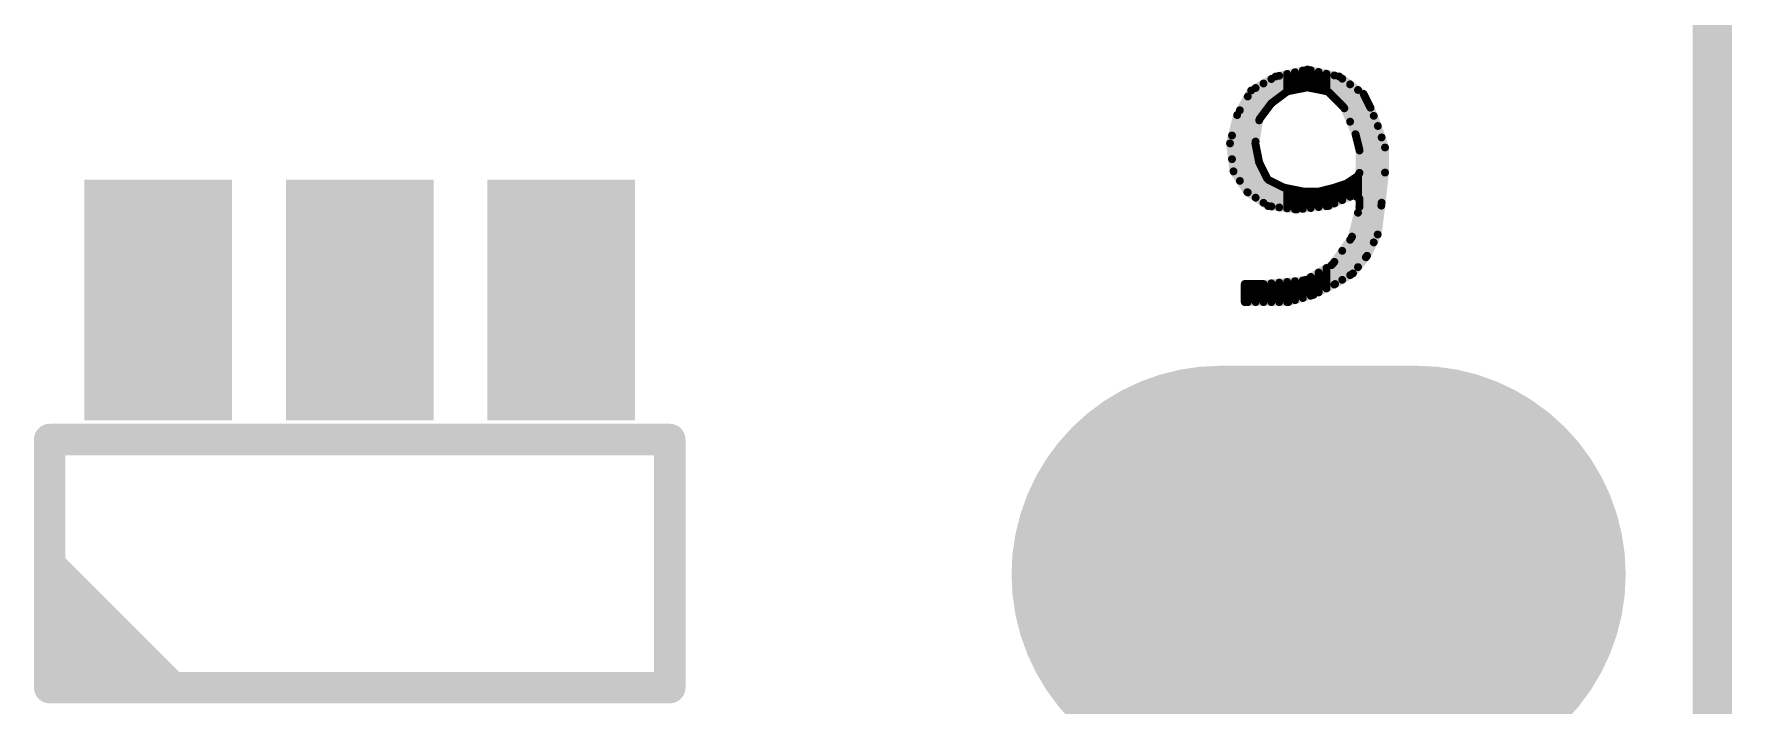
# Model space of a CAD drawing. Extents: x 17.3 to 58.6, y 21.7 to 91.7.
# Drawn here: x 45.39 to 50.86, y 43.72 to 45.89 of the extents above; entities that cross this region are included whole.
import ezdxf

# ---------------------------------------------------------------- set-up
doc = ezdxf.new("R2010")
doc.units = 0
doc.header["$MEASUREMENT"] = 0
doc.layers.get('0').update_dxf_attribs({"linetype": 'CONTINUOUS'})
doc.layers.add('SILKTOP_PHO', color=251, linetype='CONTINUOUS', true_color=0x636466)

# ---------------------------------------------------------------- blocks, each defined once
blk = doc.blocks.new('ROUND_191')
at = {"const_width": 0.0127}
blk.add_lwpolyline([(-0.00635, 0, 1), (0.00635, 0, 1)], format="xyb", close=True, dxfattribs=at)
blk = doc.blocks.new('ROUND_16')
at = {"const_width": 0.0508}
blk.add_lwpolyline([(-0.0254, 0, 1), (0.0254, 0, 1)], format="xyb", close=True, dxfattribs=at)
blk = doc.blocks.new('OBLONG_47')
at = {"const_width": 1.3462}
blk.add_lwpolyline([(0.3175, 0), (-0.3175, 0)], dxfattribs=at)
at = {"const_width": 0.6731}
for points in [[(-0.65405, 0, 1), (0.01905, 0, 1)], [(-0.01905, 0, 1), (0.65405, 0, 1)]]:
    blk.add_lwpolyline(points, format="xyb", close=True, dxfattribs=at)
blk = doc.blocks.new('RECTANGLE_64')
blk.add_solid([(0.238124, 0.388112), (0.238124, -0.388112), (-0.238124, 0.388112), (-0.238124, -0.388112)])

msp = doc.modelspace()

# ---------------------------------------------------------------- linework, layer by layer
at = {"const_width": 0.127}
msp.add_lwpolyline([(50.8, 25.900126), (50.8, 73.159874)], dxfattribs=at)
at = {"layer": 'SILKTOP_PHO', "color": 251, "true_color": 0x636466}
for points, const_width in [([(50.8, 25.900126), (50.8, 73.159874)], 0.127), ([(49.391316, 45.750988), (49.312322, 45.70603)], 0.0254), ([(49.3522, 45.630846), (49.3522, 45.728636)], 0.0254), ([(49.3776, 45.664628), (49.3776, 45.743114)], 0.0254), ([(49.493932, 45.773848), (49.391316, 45.750988)], 0.0254), ([(49.403, 45.683678), (49.403, 45.753528)], 0.0254), ([(49.4284, 45.702474), (49.4284, 45.75937)], 0.0254), ([(49.4538, 45.708062), (49.4538, 45.764958)], 0.0254), ([(49.4792, 45.713142), (49.4792, 45.770546)], 0.0254), ([(49.596294, 45.751242), (49.493932, 45.773848)], 0.0254), ([(49.5046, 45.714158), (49.5046, 45.771562)], 0.0254), ([(49.53, 45.709078), (49.53, 45.765974)], 0.0254), ([(49.5554, 45.703998), (49.5554, 45.760132)], 0.0254), ([(49.5808, 45.682154), (49.5808, 45.754544)], 0.0254), ([(49.675034, 45.694854), (49.596294, 45.751242)], 0.0254), ([(49.6062, 45.656754), (49.6062, 45.74413)], 0.0254), ([(49.6316, 45.605446), (49.6316, 45.725842)], 0.0254), ([(49.312322, 45.70603), (49.26711, 45.626782)], 0.0254), ([(49.3014, 45.377354), (49.3014, 45.686726)], 0.0254), ([(49.3268, 45.541438), (49.3268, 45.714158)], 0.0254), ([(49.37887, 45.665644), (49.426622, 45.701458)], 0.0254), ([(49.426622, 45.701458), (49.431956, 45.703744)], 0.0254), ([(49.431956, 45.703744), (49.491646, 45.715682)], 0.0254), ([(49.491646, 45.715682), (49.496472, 45.715682)], 0.0254), ([(49.496472, 45.715682), (49.556162, 45.703744)], 0.0254), ([(49.556162, 45.703744), (49.562766, 45.700442)], 0.0254), ([(49.562766, 45.700442), (49.610518, 45.652436)], 0.0254), ([(49.657, 45.533564), (49.657, 45.707808)], 0.0254), ([(49.697386, 45.650404), (49.675034, 45.694854)], 0.0254), ([(49.6824, 45.168058), (49.6824, 45.680122)], 0.0254), ([(49.26711, 45.626782), (49.24425, 45.535342)], 0.0254), ([(49.276, 45.414438), (49.276, 45.642276)], 0.0254), ([(49.33823, 45.609764), (49.340516, 45.615352)], 0.0254), ([(49.340516, 45.615352), (49.37633, 45.663104)], 0.0254), ([(49.37633, 45.663104), (49.37887, 45.665644)], 0.0254), ([(49.610518, 45.652436), (49.613058, 45.648626)], 0.0254), ([(49.613058, 45.648626), (49.648872, 45.56506)], 0.0254), ([(49.721008, 45.591476), (49.697386, 45.650404)], 0.0254), ([(49.7078, 45.216064), (49.7078, 45.624242)], 0.0254), ([(49.2506, 45.484542), (49.2506, 45.560742)], 0.0254), ([(49.326292, 45.538136), (49.33823, 45.609764)], 0.0254), ([(49.648872, 45.56506), (49.649634, 45.563028)], 0.0254), ([(49.649634, 45.563028), (49.661572, 45.515276)], 0.0254), ([(49.744122, 45.522134), (49.721008, 45.591476)], 0.0254), ([(49.24425, 45.535342), (49.255426, 45.445172)], 0.0254), ([(49.326038, 45.536104), (49.326292, 45.538136)], 0.0254), ([(49.326292, 45.533564), (49.326038, 45.536104)], 0.0254), ([(49.33823, 45.473874), (49.326292, 45.533564)], 0.0254), ([(49.3268, 45.360336), (49.3268, 45.531278)], 0.0254), ([(49.661572, 45.515276), (49.661826, 45.512228)], 0.0254), ([(49.661826, 45.512228), (49.661826, 45.4406)], 0.0254), ([(49.7332, 45.34408), (49.7332, 45.554646)], 0.0254), ([(49.744122, 45.441362), (49.744122, 45.522134)], 0.0254), ([(49.3395, 45.470826), (49.33823, 45.473874)], 0.0254), ([(49.363376, 45.423074), (49.3395, 45.470826)], 0.0254), ([(49.255426, 45.445172), (49.30013, 45.378116)], 0.0254), ([(49.3522, 45.343572), (49.3522, 45.445172)], 0.0254), ([(49.368964, 45.417232), (49.363376, 45.423074)], 0.0254), ([(49.416716, 45.393356), (49.368964, 45.417232)], 0.0254), ([(49.3776, 45.332142), (49.3776, 45.412914)], 0.0254), ([(49.403, 45.32884), (49.403, 45.400214)], 0.0254), ([(49.617376, 45.404786), (49.581562, 45.392848)], 0.0254), ([(49.6062, 45.352462), (49.6062, 45.400976)], 0.0254), ([(49.620424, 45.406056), (49.617376, 45.404786)], 0.0254), ([(49.656238, 45.429932), (49.620424, 45.406056)], 0.0254), ([(49.6316, 45.363384), (49.6316, 45.413676)], 0.0254), ([(49.661826, 45.4406), (49.656238, 45.429932)], 0.0254), ([(49.657, 45.367194), (49.657, 45.43044)], 0.0254), ([(49.732184, 45.334682), (49.744122, 45.441362)], 0.0254), ([(49.30013, 45.378116), (49.367186, 45.333412)], 0.0254), ([(49.420018, 45.39234), (49.416716, 45.393356)], 0.0254), ([(49.479708, 45.380402), (49.420018, 45.39234)], 0.0254), ([(49.4284, 45.325792), (49.4284, 45.390562)], 0.0254), ([(49.4538, 45.32249), (49.4538, 45.385482)], 0.0254), ([(49.4792, 45.324268), (49.4792, 45.380402)], 0.0254), ([(49.481994, 45.380148), (49.479708, 45.380402)], 0.0254), ([(49.529746, 45.380148), (49.481994, 45.380148)], 0.0254), ([(49.5046, 45.327062), (49.5046, 45.380148)], 0.0254), ([(49.533048, 45.380402), (49.529746, 45.380148)], 0.0254), ([(49.53, 45.33011), (49.53, 45.380148)], 0.0254), ([(49.5808, 45.39234), (49.533048, 45.380402)], 0.0254), ([(49.5554, 45.332904), (49.5554, 45.386244)], 0.0254), ([(49.562512, 45.333666), (49.6443, 45.368718)], 0.0254), ([(49.581562, 45.392848), (49.5808, 45.39234)], 0.0254), ([(49.5808, 45.34154), (49.5808, 45.392594)], 0.0254), ([(49.6443, 45.368718), (49.661826, 45.357034)], 0.0254), ([(49.661826, 45.357034), (49.661826, 45.333158)], 0.0254), ([(49.367186, 45.333412), (49.458372, 45.321982)], 0.0254), ([(49.458372, 45.321982), (49.562512, 45.333666)], 0.0254), ([(49.661572, 45.33011), (49.637696, 45.234606)], 0.0254), ([(49.657, 45.136308), (49.657, 45.311822)], 0.0254), ([(49.661826, 45.333158), (49.661572, 45.33011)], 0.0254), ([(49.7205, 45.241464), (49.732184, 45.334682)], 0.0254), ([(49.635664, 45.230288), (49.575974, 45.146722)], 0.0254), ([(49.637696, 45.234606), (49.635664, 45.230288)], 0.0254), ([(49.68621, 45.172884), (49.7205, 45.241464)], 0.0254), ([(49.6062, 45.09516), (49.6062, 45.188886)], 0.0254), ([(49.6316, 45.1104), (49.6316, 45.224446)], 0.0254), ([(49.57191, 45.142912), (49.488344, 45.09516)], 0.0254), ([(49.5554, 45.067474), (49.5554, 45.133514)], 0.0254), ([(49.575974, 45.146722), (49.57191, 45.142912)], 0.0254), ([(49.5808, 45.080174), (49.5808, 45.153326)], 0.0254), ([(49.640744, 45.115988), (49.68621, 45.172884)], 0.0254), ([(49.350676, 45.081698), (49.291748, 45.081698)], 0.0254), ([(49.291748, 45.081698), (49.291748, 45.023532)], 0.0254), ([(49.3014, 45.023532), (49.3014, 45.081698)], 0.0254), ([(49.3268, 45.023532), (49.3268, 45.081698)], 0.0254), ([(49.351946, 45.081698), (49.350676, 45.081698)], 0.0254), ([(49.483264, 45.093636), (49.351946, 45.081698)], 0.0254), ([(49.3522, 45.023532), (49.3522, 45.081698)], 0.0254), ([(49.3776, 45.023532), (49.3776, 45.083984)], 0.0254), ([(49.403, 45.023532), (49.403, 45.08627)], 0.0254), ([(49.4284, 45.023532), (49.4284, 45.088556)], 0.0254), ([(49.4538, 45.029628), (49.4538, 45.090842)], 0.0254), ([(49.4792, 45.03674), (49.4792, 45.093382)], 0.0254), ([(49.488344, 45.09516), (49.483264, 45.093636)], 0.0254), ([(49.5046, 45.044106), (49.5046, 45.104558)], 0.0254), ([(49.513236, 45.046646), (49.58334, 45.081698)], 0.0254), ([(49.53, 45.054774), (49.53, 45.119036)], 0.0254), ([(49.58334, 45.081698), (49.640744, 45.115988)], 0.0254), ([(49.291748, 45.023532), (49.432464, 45.023532)], 0.0254), ([(49.432464, 45.023532), (49.513236, 45.046646)], 0.0254), ([(47.43704, 44.580048), (45.437044, 44.580048)], 0.1016), ([(45.437044, 44.580048), (45.437044, 43.779948)], 0.1016), ([(47.43704, 43.779948), (47.43704, 44.580048)], 0.1016), ([(45.82795, 43.784774), (45.445426, 44.167298)], 0.1016), ([(45.731176, 43.784266), (45.446188, 44.069254)], 0.1016), ([(45.583348, 43.79722), (45.460666, 43.920156)], 0.1016), ([(45.437044, 43.779948), (47.43704, 43.779948)], 0.1016)]:
    msp.add_lwpolyline(points, dxfattribs=dict(at, const_width=const_width))

# ---------------------------------------------------------------- block references
for name, p in [('RECTANGLE_64', (45.787056, 45.029882)), ('RECTANGLE_64', (46.437042, 45.029882)), ('RECTANGLE_64', (47.087028, 45.029882)), ('OBLONG_47', (49.53, 44.144946))]:
    msp.add_blockref(name, p)
for name, p in [('ROUND_191', (49.3522, 45.728636)), ('ROUND_191', (49.3776, 45.743114)), ('ROUND_191', (49.391316, 45.750988)), ('ROUND_191', (49.403, 45.753528)), ('ROUND_191', (49.4284, 45.75937)), ('ROUND_191', (49.4538, 45.764958)), ('ROUND_191', (49.4792, 45.770546)), ('ROUND_191', (49.493932, 45.773848)), ('ROUND_191', (49.5046, 45.771562)), ('ROUND_191', (49.53, 45.765974)), ('ROUND_191', (49.5554, 45.760132)), ('ROUND_191', (49.5808, 45.754544)), ('ROUND_191', (49.596294, 45.751242)), ('ROUND_191', (49.6062, 45.74413)), ('ROUND_191', (49.6316, 45.725842)), ('ROUND_191', (49.3014, 45.686726)), ('ROUND_191', (49.312322, 45.70603)), ('ROUND_191', (49.3268, 45.714158)), ('ROUND_191', (49.403, 45.683678)), ('ROUND_191', (49.426622, 45.701458)), ('ROUND_191', (49.4284, 45.702474)), ('ROUND_191', (49.431956, 45.703744)), ('ROUND_191', (49.4538, 45.708062)), ('ROUND_191', (49.4792, 45.713142)), ('ROUND_191', (49.491646, 45.715682)), ('ROUND_191', (49.496472, 45.715682)), ('ROUND_191', (49.5046, 45.714158)), ('ROUND_191', (49.53, 45.709078)), ('ROUND_191', (49.5554, 45.703998)), ('ROUND_191', (49.556162, 45.703744)), ('ROUND_191', (49.562766, 45.700442)), ('ROUND_191', (49.5808, 45.682154)), ('ROUND_191', (49.657, 45.707808)), ('ROUND_191', (49.675034, 45.694854)), ('ROUND_191', (49.6824, 45.680122)), ('ROUND_191', (49.26711, 45.626782)), ('ROUND_191', (49.276, 45.642276)), ('ROUND_191', (49.340516, 45.615352)), ('ROUND_191', (49.3522, 45.630846)), ('ROUND_191', (49.37633, 45.663104)), ('ROUND_191', (49.3776, 45.664628)), ('ROUND_191', (49.37887, 45.665644)), ('ROUND_191', (49.6062, 45.656754)), ('ROUND_191', (49.610518, 45.652436)), ('ROUND_191', (49.613058, 45.648626)), ('ROUND_191', (49.697386, 45.650404)), ('ROUND_191', (49.7078, 45.624242)), ('ROUND_191', (49.2506, 45.560742)), ('ROUND_191', (49.33823, 45.609764)), ('ROUND_191', (49.6316, 45.605446)), ('ROUND_191', (49.648872, 45.56506)), ('ROUND_191', (49.649634, 45.563028)), ('ROUND_191', (49.721008, 45.591476)), ('ROUND_191', (49.24425, 45.535342)), ('ROUND_191', (49.326038, 45.536104)), ('ROUND_191', (49.326292, 45.538136)), ('ROUND_191', (49.326292, 45.533564)), ('ROUND_191', (49.3268, 45.541438)), ('ROUND_191', (49.3268, 45.531278)), ('ROUND_191', (49.657, 45.533564)), ('ROUND_191', (49.661572, 45.515276)), ('ROUND_191', (49.661826, 45.512228)), ('ROUND_191', (49.661826, 45.512228)), ('ROUND_191', (49.7332, 45.554646)), ('ROUND_191', (49.744122, 45.522134)), ('ROUND_191', (49.744122, 45.522134)), ('ROUND_191', (49.2506, 45.484542)), ('ROUND_191', (49.33823, 45.473874)), ('ROUND_191', (49.3395, 45.470826)), ('ROUND_191', (49.255426, 45.445172)), ('ROUND_191', (49.276, 45.414438)), ('ROUND_191', (49.3522, 45.445172)), ('ROUND_191', (49.363376, 45.423074)), ('ROUND_191', (49.368964, 45.417232)), ('ROUND_191', (49.3776, 45.412914)), ('ROUND_191', (49.403, 45.400214)), ('ROUND_191', (49.6062, 45.400976)), ('ROUND_191', (49.617376, 45.404786)), ('ROUND_191', (49.620424, 45.406056)), ('ROUND_191', (49.6316, 45.413676)), ('ROUND_191', (49.656238, 45.429932)), ('ROUND_191', (49.657, 45.43044)), ('ROUND_191', (49.661826, 45.4406)), ('ROUND_191', (49.744122, 45.441362)), ('ROUND_191', (49.30013, 45.378116)), ('ROUND_191', (49.3014, 45.377354)), ('ROUND_191', (49.3268, 45.360336)), ('ROUND_191', (49.3522, 45.343572)), ('ROUND_191', (49.416716, 45.393356)), ('ROUND_191', (49.420018, 45.39234)), ('ROUND_191', (49.4284, 45.390562)), ('ROUND_191', (49.4538, 45.385482)), ('ROUND_191', (49.4792, 45.380402)), ('ROUND_191', (49.479708, 45.380402)), ('ROUND_191', (49.481994, 45.380148)), ('ROUND_191', (49.5046, 45.380148)), ('ROUND_191', (49.529746, 45.380148)), ('ROUND_191', (49.53, 45.380148)), ('ROUND_191', (49.533048, 45.380402)), ('ROUND_191', (49.5554, 45.386244)), ('ROUND_191', (49.5808, 45.392594)), ('ROUND_191', (49.5808, 45.39234)), ('ROUND_191', (49.5808, 45.34154)), ('ROUND_191', (49.581562, 45.392848)), ('ROUND_191', (49.6062, 45.352462)), ('ROUND_191', (49.6316, 45.363384)), ('ROUND_191', (49.6443, 45.368718)), ('ROUND_191', (49.657, 45.367194)), ('ROUND_191', (49.661826, 45.357034)), ('ROUND_191', (49.7332, 45.34408)), ('ROUND_191', (49.367186, 45.333412)), ('ROUND_191', (49.3776, 45.332142)), ('ROUND_191', (49.403, 45.32884)), ('ROUND_191', (49.4284, 45.325792)), ('ROUND_191', (49.4538, 45.32249)), ('ROUND_191', (49.458372, 45.321982)), ('ROUND_191', (49.4792, 45.324268)), ('ROUND_191', (49.5046, 45.327062)), ('ROUND_191', (49.53, 45.33011)), ('ROUND_191', (49.5554, 45.332904)), ('ROUND_191', (49.562512, 45.333666)), ('ROUND_191', (49.657, 45.311822)), ('ROUND_191', (49.661572, 45.33011)), ('ROUND_191', (49.661826, 45.333158)), ('ROUND_191', (49.732184, 45.334682)), ('ROUND_191', (49.635664, 45.230288)), ('ROUND_191', (49.637696, 45.234606)), ('ROUND_191', (49.7205, 45.241464)), ('ROUND_191', (49.6062, 45.188886)), ('ROUND_191', (49.6316, 45.224446)), ('ROUND_191', (49.7078, 45.216064)), ('ROUND_191', (49.5554, 45.133514)), ('ROUND_191', (49.57191, 45.142912)), ('ROUND_191', (49.575974, 45.146722)), ('ROUND_191', (49.5808, 45.153326)), ('ROUND_191', (49.657, 45.136308)), ('ROUND_191', (49.6824, 45.168058)), ('ROUND_191', (49.68621, 45.172884)), ('ROUND_191', (49.291748, 45.081698)), ('ROUND_191', (49.3014, 45.081698)), ('ROUND_191', (49.3268, 45.081698)), ('ROUND_191', (49.350676, 45.081698)), ('ROUND_191', (49.351946, 45.081698)), ('ROUND_191', (49.3522, 45.081698)), ('ROUND_191', (49.3776, 45.083984)), ('ROUND_191', (49.403, 45.08627)), ('ROUND_191', (49.4284, 45.088556)), ('ROUND_191', (49.4538, 45.090842)), ('ROUND_191', (49.4792, 45.093382)), ('ROUND_191', (49.483264, 45.093636)), ('ROUND_191', (49.488344, 45.09516)), ('ROUND_191', (49.5046, 45.104558)), ('ROUND_191', (49.53, 45.119036)), ('ROUND_191', (49.5554, 45.067474)), ('ROUND_191', (49.5808, 45.080174)), ('ROUND_191', (49.58334, 45.081698)), ('ROUND_191', (49.6062, 45.09516)), ('ROUND_191', (49.6316, 45.1104)), ('ROUND_191', (49.640744, 45.115988)), ('ROUND_191', (49.291748, 45.023532)), ('ROUND_191', (49.3014, 45.023532)), ('ROUND_191', (49.3268, 45.023532)), ('ROUND_191', (49.3522, 45.023532)), ('ROUND_191', (49.3776, 45.023532)), ('ROUND_191', (49.403, 45.023532)), ('ROUND_191', (49.4284, 45.023532)), ('ROUND_191', (49.432464, 45.023532)), ('ROUND_191', (49.4538, 45.029628)), ('ROUND_191', (49.4792, 45.03674)), ('ROUND_191', (49.5046, 45.044106)), ('ROUND_191', (49.513236, 45.046646)), ('ROUND_191', (49.53, 45.054774)), ('ROUND_16', (45.437044, 44.580048)), ('ROUND_16', (47.43704, 44.580048)), ('ROUND_16', (45.445426, 44.167298)), ('ROUND_16', (45.446188, 44.069254)), ('ROUND_16', (45.460666, 43.920156)), ('ROUND_16', (45.437044, 43.779948)), ('ROUND_16', (45.437044, 43.779948)), ('ROUND_16', (45.583348, 43.79722)), ('ROUND_16', (45.731176, 43.784266)), ('ROUND_16', (45.82795, 43.784774)), ('ROUND_16', (47.43704, 43.779948))]:
    msp.add_blockref(name, p, dxfattribs=at)

doc.saveas('drawing.dxf')
